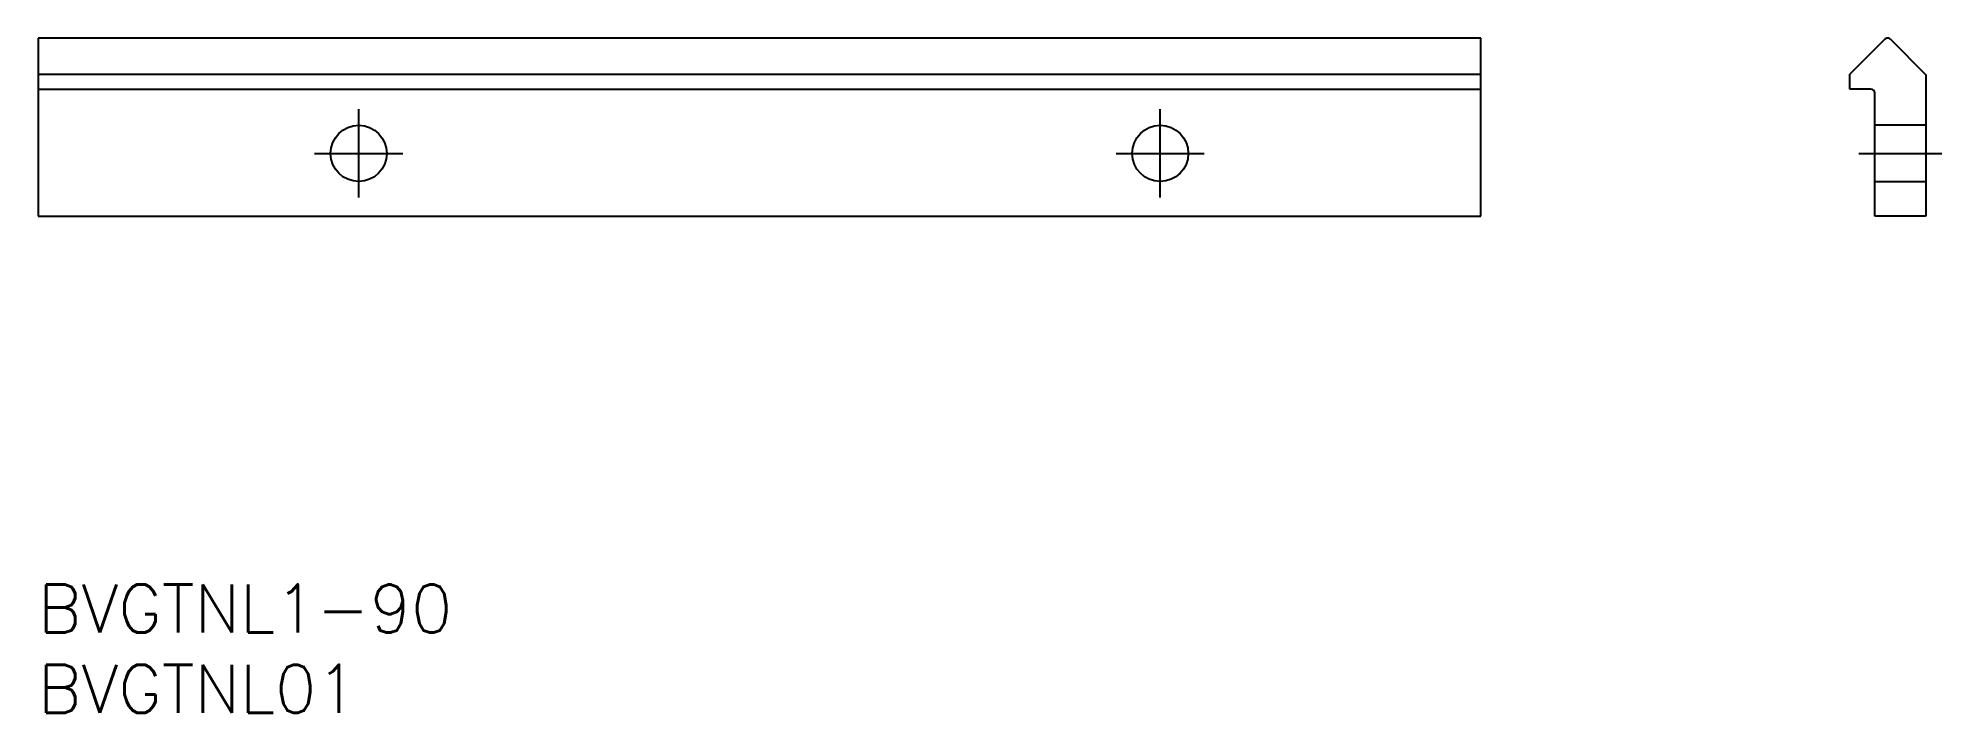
# Model space of a CAD drawing. Extents: x 0 to 119, y -8 to 34.
import ezdxf
from ezdxf.enums import TextEntityAlignment as Align

# ---------------------------------------------------------------- set-up
doc = ezdxf.new("R2010")
doc.units = 0
doc.header["$LTSCALE"] = 0.5
doc.linetypes.add('CENTER', pattern=[50.8, 31.75, -6.35, 6.35, -6.35])
doc.linetypes.add('DASHED', pattern=[19.05, 12.7, -6.35])
doc.layers.get('0').update_dxf_attribs({"linetype": 'CONTINUOUS'})
doc.layers.add('CENTER', color=1, linetype='CENTER')
doc.styles.get("Standard").update_dxf_attribs({"font": 'txt.shx', "height": 3, "bigfont": 'bigfont.shx'})

msp = doc.modelspace()

# ---------------------------------------------------------------- linework, layer by layer
at = {"color": 7, "linetype": 'CONTINUOUS'}
for p, q in [((90, 34.04), (0, 34.04)), ((0, 34.04), (0, 22.94)), ((90, 22.94), (90, 34.04)), ((115.2, 33.97), (113.02, 31.79)), ((115.55, 33.97), (117.77, 31.76)), ((0, 31.79), (90, 31.79)), ((113.02, 30.86), (113.02, 31.79)), ((117.77, 31.76), (117.77, 22.94)), ((0, 30.86), (90, 30.86)), ((114.33, 30.86), (113.02, 30.86)), ((114.59, 22.94), (114.59, 30.61)), ((117.77, 28.61), (117.77, 25.11)), ((0, 22.94), (90, 22.94)), ((117.77, 22.94), (114.59, 22.94))]:
    msp.add_line(p, q, dxfattribs=at)
at = {"color": 3, "linetype": 'DASHED'}
for p, q in [((117.77, 28.61), (114.59, 28.61)), ((114.59, 25.11), (117.77, 25.11))]:
    msp.add_line(p, q, dxfattribs=at)
at = {"color": 7, "linetype": 'CONTINUOUS'}
for centre in [(20, 26.86), (70, 26.86)]:
    msp.add_circle(centre, 1.75, dxfattribs=at)
for centre, start, end in [((115.38, 33.79), 43.6492, 136.3508), ((114.33, 30.61), 0, 90)]:
    msp.add_arc(centre, 0.254, start, end, dxfattribs=at)
at = {"layer": 'CENTER', "color": 1, "linetype": 'CENTER'}
for p, q in [((20, 24.11), (20, 29.61)), ((70, 24.11), (70, 29.61)), ((17.25, 26.86), (22.75, 26.86)), ((67.25, 26.86), (72.75, 26.86)), ((113.59, 26.86), (118.77, 26.86))]:
    msp.add_line(p, q, dxfattribs=at)

# ---------------------------------------------------------------- texts
at = {"color": 7, "linetype": 'CONTINUOUS'}
for s, p in [('BVGTNL1-90', (0, 0)), ('BVGTNL01', (0, -5))]:
    msp.add_text(s, height=3, dxfattribs=at).set_placement(p, align=Align.TOP_LEFT)

doc.saveas('drawing.dxf')
